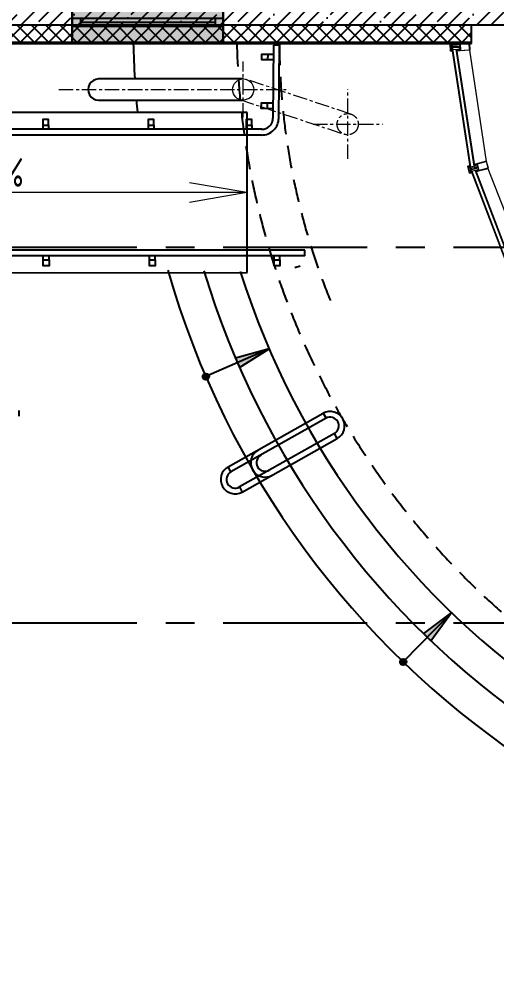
# Model space of a CAD drawing. Header units: millimetres. Extents: x -9318 to 9016603, y 0 to 838141.
# Drawn here: x 89495 to 93645, y 154788 to 163103 of the extents above; entities that cross this region are included whole.
import ezdxf
from ezdxf import colors
from ezdxf.entities.mleader import LeaderData, LeaderLine
from ezdxf.enums import TextEntityAlignment as Align
from ezdxf.math import Vec2, Vec3

# ---------------------------------------------------------------- set-up
doc = ezdxf.new("R2010")
doc.units = ezdxf.units.MM
doc.linetypes.add('ADSK_Штриховая_ш2 п1', pattern=[3, 2, -1])
doc.linetypes.add('CENTER', pattern=[2, 1.25, -0.25, 0.25, -0.25])
doc.layers.add('АР_Лестницы ограждение', color=92, linetype='Continuous', lineweight=25)
doc.layers.add('АР_Перегородки витражные', color=152, linetype='Continuous', lineweight=13)
doc.styles.add('ISOCPEUR', font='isocpeur.ttf', dxfattribs={"width": 0.7})
pattern_1 = [(335.76716334, (-69115.3163, 318510.941), (0.651582564, 1.447617495), []), (65.76716334, (-69115.3163, 318510.941), (-1.447617495, 0.651582564), [])]

# ---------------------------------------------------------------- blocks, each defined once
blk = doc.blocks.new('*U739')
h = blk.add_hatch(color=8)
h.dxf.hatch_style = 1
h.paths.add_polyline_path([(-1380, -210), (70, -210), (70, -140), (0, -140), (0, 220), (-1310, 220), (-1310, -140), (-1380, -140)])
at = {"color": 8, "lineweight": 30}
for p, q in [((-1310, -140), (-1310, 220)), ((0, -140), (0, 220))]:
    blk.add_line(p, q, dxfattribs=at)
at = {"color": 8}
for p, q in [((0, 220), (-1310, 220)), ((-1310, 70), (0, 70)), ((-1310, 0), (0, 0)), ((-1240, 0), (-1240, 70)), ((-1240, 35), (-70, 35)), ((-70, 0), (-70, 70)), ((-1380, -210), (-1380, -140)), ((-1380, -140), (-1310, -140)), ((0, -140), (70, -140)), ((70, -210), (70, -140)), ((-1380, -210), (70, -210))]:
    blk.add_line(p, q, dxfattribs=at)
blk = doc.blocks.new('_DotSmall')
at = {"color": 8, "linetype": 'ByBlock', "const_width": 0.5}
blk.add_lwpolyline([(-0.0625, 0, 1), (0.0625, 0, 1)], format="xyb", close=True, dxfattribs=at)
blk = doc.blocks.new('*U1001')
h = blk.add_hatch(color=8)
h.dxf.hatch_style = 1
edge = h.paths.add_edge_path()
edge.add_arc((0, 0), 27.6, 359.64, 719.64)
h = blk.add_hatch(color=8)
h.dxf.hatch_style = 1
h.paths.add_polyline_path([(300.1, -44.3), (300.1, 44.3), (600.1, 0)])
at = {"color": 8}
blk.add_line((600.1, 0), (0, 0), dxfattribs=at)
blk.add_lwpolyline([(300.1, 44.3), (300.1, -44.3), (600.1, 0), (300.1, 44.3)], dxfattribs=at)
blk.add_circle((0, 0), 27.6, dxfattribs=at)
blk = doc.blocks.new('АР_Кружок_1.1')
at = {"color": 8, "linetype": 'ByBlock', "lineweight": -2}
blk.add_circle((0, 0), 75, dxfattribs=at)
blk = doc.blocks.new('*U30')
at = {"color": 8, "linetype": 'ByBlock', "lineweight": -2}
for q in [(-500, 85), (-500, -85)]:
    blk.add_line((0, 0), q, dxfattribs=at)
blk = doc.blocks.new('*U998')
at = {"color": 8, "linetype": 'ByBlock', "lineweight": -2}
blk.add_lwpolyline([(39.967, 0), (0, 0)], dxfattribs=at)
at = {"color": 8, "linetype": 'ByBlock', "lineweight": -2, "xscale": 0.01, "yscale": 0.01, "zscale": 0.01}
for name, p in [('*U30', (39.967, 0)), ('АР_Кружок_1.1', (0, 0))]:
    blk.add_blockref(name, p, dxfattribs=at)
at = {"color": 8, "ltscale": 20, "style": 'ISOCPEUR', "width": 0.65}
blk.add_attdef('Уклон', text='', height=2.5, dxfattribs=at).set_placement((18.233, 0.5), align=Align.CENTER)
blk = doc.blocks.new('*U996')
h = blk.add_hatch(color=8)
h.dxf.hatch_style = 1
edge = h.paths.add_edge_path()
edge.add_arc((0, 0), 27.6, 359.64, 719.64)
h = blk.add_hatch(color=8)
h.dxf.hatch_style = 1
h.paths.add_polyline_path([(300.1, -44.3), (300.1, 44.3), (600.1, 0)])
at = {"color": 8}
blk.add_line((600.1, 0), (0, 0), dxfattribs=at)
blk.add_lwpolyline([(300.1, 44.3), (300.1, -44.3), (600.1, 0), (300.1, 44.3)], dxfattribs=at)
blk.add_circle((0, 0), 27.6, dxfattribs=at)
blk = doc.blocks.new('A$C4053ad79')
at = {"layer": 'АР_Лестницы ограждение', "color": 8, "linetype": 'Continuous', "lineweight": -3, "ltscale": 50}
for points in [[(0, -35), (0, 0)], [(50, -35), (50, 0)]]:
    blk.add_lwpolyline(points, dxfattribs=at)
blk.add_lwpolyline([(0, -35), (50, -35), (50, -85), (0, -85)], close=True, dxfattribs=at)
blk = doc.blocks.new('стойка витр.')
h = blk.add_hatch()
h.set_pattern_fill('ANSI37', color=8, scale=0.5, angle=-69.23284)
h.set_pattern_definition(pattern_1)
edge = h.paths.add_edge_path()
edge.add_line((-22.7, 14.1), (-23, 15))
edge.add_arc((-23.4, 14.9), 0.427, 20.76054, 72.29996)
edge.add_arc((-23.2, 15.7), 0.427, 110.76398, 252.28796, ccw=False)
edge.add_line((-23.3, 16.1), (-22.3, 16.5))
edge.add_arc((-22.2, 16.3), 0.183, 20.74896, 110.78537, ccw=False)
edge.add_line((-22.1, 16.4), (-22, 16.3))
edge.add_arc((-21.9, 16.3), 0.183, 200.76661, 335.77797)
edge.add_line((-21.7, 16.3), (-21.1, 17.8))
edge.add_arc((-21.7, 18), 0.637, 344.39284, 381.72488)
edge.add_line((-21.1, 18.2), (-22.6, 22.1))
edge.add_arc((-23.2, 21.9), 0.637, 19.80945, 57.14149)
edge.add_line((-22.8, 22.4), (-24.3, 23.1))
edge.add_arc((-24.4, 23), 0.183, 65.75635, 200.76772)
edge.add_line((-24.5, 22.9), (-24.5, 22.8))
edge.add_arc((-24.7, 22.7), 0.183, -69.25104, 20.78537, ccw=False)
edge.add_line((-24.6, 22.6), (-25.6, 22.2))
edge.add_arc((-25.8, 22.6), 0.427, 149.24636, 290.77035, ccw=False)
edge.add_arc((-26.5, 23), 0.427, 329.23437, 380.77379)
edge.add_line((-26.1, 23.2), (-26.5, 24.2))
edge.add_arc((-26.7, 24.1), 0.183, 20.74896, 110.78537)
edge.add_line((-26.7, 24.3), (-33.5, 21.7))
edge.add_arc((-33.4, 21.4), 0.306, 107.61202, 200.68829)
edge.add_line((-33.7, 21.3), (-33.4, 20.7))
edge.add_arc((-33.1, 20.8), 0.304, 200.74529, 225.81236)
edge.add_line((-33.3, 20.5), (-31.8, 18.9))
edge.add_arc((-32, 18.7), 0.305, -108.86284, 45.7814, ccw=False)
edge.add_arc((-28.7, 27.8), 9.95, 231.95433, 250.04117, ccw=False)
edge.add_arc((-35.1, 19.6), 0.4, 42.30929, 119.22504)
edge.add_arc((-34.9, 19.6), 0.602, 134.39501, 228.6478)
edge.add_arc((-28.5, 27.8), 11, 232.08735, 240.88894)
edge.add_arc((-36.9, 12.9), 6.09, 40.7589, 60.61437, ccw=False)
edge.add_arc((-32.5, 16.6), 0.305, -34.89588, 41.60272, ccw=False)
edge.add_line((-32.3, 16.5), (-32.8, 15.8))
edge.add_arc((-32.5, 15.6), 0.305, 145.11007, 256.42425)
edge.add_line((-32.6, 15.3), (-31.7, 15.1))
edge.add_arc((-31.8, 14.8), 0.305, -34.88993, 76.42425, ccw=False)
edge.add_line((-31.5, 14.6), (-32.1, 13.9))
edge.add_arc((-31.8, 13.7), 0.305, 145.11007, 256.42425)
edge.add_line((-31.9, 13.4), (-31, 13.2))
edge.add_arc((-31.1, 12.9), 0.305, -24.22466, 76.42043, ccw=False)
edge.add_line((-30.8, 12.8), (-31.6, 11.1))
edge.add_arc((-31.3, 11), 0.305, 155.77106, 290.74029)
edge.add_line((-31.2, 10.7), (-22.8, 13.9))
edge.add_arc((-22.9, 14.1), 0.183, 290.74896, 380.74896)
edge = h.paths.add_edge_path(flags=16)
edge.add_line((-23.1, 21), (-22.2, 18.6))
edge.add_arc((-22.7, 18.4), 0.541, -69.23284, 20.76716, ccw=False)
edge.add_line((-22.5, 17.9), (-23.4, 17.6))
edge.add_arc((-23.6, 18.1), 0.541, 200.76716, 290.76716, ccw=False)
edge.add_line((-24.1, 17.9), (-25, 20.3))
edge.add_arc((-24.5, 20.5), 0.541, 110.76716, 200.76716, ccw=False)
edge.add_line((-24.7, 21), (-23.8, 21.4))
edge.add_arc((-23.6, 20.8), 0.541, 20.76716, 110.76716, ccw=False)
edge = h.paths.add_edge_path(flags=16)
edge.add_line((-26.9, 20.3), (-25.5, 16.7))
edge.add_arc((-26, 16.5), 0.541, -69.23284, 20.76716, ccw=False)
edge.add_line((-25.8, 16), (-28.2, 15.1))
edge.add_arc((-28.4, 15.6), 0.541, 200.76716, 290.76716, ccw=False)
edge.add_line((-28.9, 15.4), (-30.3, 19))
edge.add_arc((-29.8, 19.2), 0.541, 110.76716, 200.76716, ccw=False)
edge.add_line((-30, 19.7), (-27.5, 20.6))
edge.add_arc((-27.4, 20.1), 0.541, 20.76716, 110.76716, ccw=False)
h = blk.add_hatch()
h.set_pattern_fill('ANSI37', color=8, scale=0.5, angle=-69.23284)
h.set_pattern_definition([(335.76716334, (-69115.9168, 318510.7132), (0.651582564, 1.447617495), []), (65.76716334, (-69115.9168, 318510.7132), (-1.447617495, 0.651582564), [])])
edge = h.paths.add_edge_path()
edge.add_arc((-61.4, -46.2), 0.549, 155.76571, 200.76716)
edge.add_line((-61.9, -46), (-61.2, -44.4))
edge.add_arc((-61, -44.5), 0.183, 20.76716, 155.76571)
edge.add_line((-60.9, -44.4), (-60.8, -44.6))
edge.add_arc((-60.6, -44.6), 0.183, 200.76716, 290.76716)
edge.add_line((-60.6, -44.7), (-59.4, -44.3))
edge.add_arc((-59.6, -43.9), 0.427, -69.23284, 72.29364)
edge.add_arc((-59.3, -43.1), 0.427, 200.76716, 252.29364)
edge.add_line((-59.7, -43.2), (-63, -34.5))
edge.add_arc((-62.7, -34.4), 0.305, 110.76716, 200.76716)
edge.add_line((-62.8, -34.1), (-60.6, -33.3))
edge.add_arc((-60.4, -33.6), 0.304, 76.40287, 110.76716)
edge.add_line((-60.4, -33.3), (-60.1, -33.6))
edge.add_arc((-108.2, -55.9), 53, 16.7114, 24.82293)
edge.add_line((-57.4, -40.6), (-57.9, -41.3))
edge.add_arc((-57.7, -41.5), 0.305, 145.11089, 256.42344)
edge.add_line((-57.7, -41.8), (-56.9, -42))
edge.add_arc((-57, -42.3), 0.305, -34.88911, 76.42344)
edge.add_line((-56.7, -42.5), (-57.2, -43.3))
edge.add_arc((-56.9, -43.5), 0.305, 145.11089, 256.42344)
edge.add_line((-57, -43.8), (-56.1, -44))
edge.add_arc((-56.2, -44.3), 0.305, -34.88911, 76.42344)
edge.add_line((-56, -44.4), (-56.5, -45.1))
edge.add_arc((-56.2, -45.3), 0.305, 145.11089, 256.42344)
edge.add_line((-56.3, -45.6), (-55.4, -45.8))
edge.add_arc((-55.5, -46.1), 0.305, -34.88911, 76.42344)
edge.add_line((-55.3, -46.3), (-55.8, -47))
edge.add_arc((-55.5, -47.2), 0.305, 145.11089, 256.42344)
edge.add_line((-55.6, -47.5), (-54.7, -47.8))
edge.add_arc((-54.8, -48.1), 0.305, -34.88911, 76.42344)
edge.add_line((-54.5, -48.3), (-55, -49))
edge.add_arc((-54.8, -49.1), 0.305, 145.11089, 256.42344)
edge.add_line((-54.8, -49.4), (-54, -49.6))
edge.add_arc((-54.1, -49.9), 0.305, -34.88911, 76.42344)
edge.add_line((-53.8, -50.1), (-54.3, -50.8))
edge.add_arc((-54.1, -51), 0.305, 145.11089, 256.42344)
edge.add_line((-54.1, -51.3), (-53.3, -51.5))
edge.add_arc((-53.4, -51.8), 0.305, -43.67509, 76.4279)
edge.add_line((-53.1, -52), (-53.8, -52.6))
edge.add_arc((-53.6, -52.8), 0.305, 136.32859, 262.74713)
edge.add_arc((-54.6, -61.1), 7.99, 59.58604, 82.74713)
edge.add_arc((-50.7, -54.4), 0.305, 253.29101, 419.58604)
edge.add_arc((-52.6, -60.5), 6.03, 73.29101, 110.76716)
edge.add_line((-54.7, -54.9), (-54.8, -54.9))
edge.add_arc((-55, -54.5), 0.427, 200.76716, 290.76716)
edge.add_line((-55.4, -54.7), (-56.7, -51.1))
edge.add_arc((-56.3, -51), 0.427, 149.23664, 200.76716)
edge.add_arc((-57, -50.5), 0.427, -30.76336, 40.0143)
edge.add_arc((-57, -50.5), 0.427, 40.00046, 110.76716)
edge.add_line((-57.2, -50.1), (-58.3, -50.6))
edge.add_arc((-58.3, -50.7), 0.183, 110.76716, 200.76716)
edge.add_line((-58.4, -50.8), (-58.4, -51))
edge.add_arc((-58.5, -51.1), 0.183, 245.76862, 380.76716)
edge.add_line((-58.6, -51.3), (-60.2, -50.6))
edge.add_arc((-60, -50.1), 0.549, 200.76716, 245.76862)
edge.add_line((-60.5, -50.3), (-61.9, -46.4))
edge = h.paths.add_edge_path(flags=16)
edge.add_arc((-59.4, -49), 0.541, 200.76716, 290.76716)
edge.add_line((-60.8, -46.8), (-59.9, -49.2))
edge.add_arc((-60.3, -46.6), 0.541, 110.76716, 200.76716)
edge.add_line((-59.3, -45.7), (-60.5, -46.1))
edge.add_arc((-59.1, -46.2), 0.541, 20.76716, 110.76716)
edge.add_line((-57.7, -48.4), (-58.6, -46))
edge.add_arc((-58.2, -48.6), 0.541, -69.23284, 20.76716)
edge.add_line((-59.2, -49.5), (-58, -49.1))
h = blk.add_hatch()
h.set_pattern_fill('ANSI37', color=8, scale=0.5, angle=-69.23284)
h.set_pattern_definition(pattern_1)
edge = h.paths.add_edge_path()
edge.add_line((-7.6, -25.6), (-7.3, -26.5))
edge.add_arc((-7.7, -26.7), 0.427, -30.76563, 20.77379, ccw=False)
edge.add_arc((-6.9, -27.1), 0.427, 149.24636, 290.77035)
edge.add_line((-6.8, -27.5), (-5.8, -27.1))
edge.add_arc((-5.8, -27), 0.183, 290.74896, 380.78537)
edge.add_line((-5.7, -26.9), (-5.7, -26.8))
edge.add_arc((-5.5, -26.7), 0.183, 65.75635, 200.76772, ccw=False)
edge.add_line((-5.5, -26.5), (-4, -27.3))
edge.add_arc((-4.3, -27.8), 0.637, 19.80945, 57.14149, ccw=False)
edge.add_line((-3.7, -27.6), (-2.3, -31.5))
edge.add_arc((-2.9, -31.7), 0.637, -15.60716, 21.72488, ccw=False)
edge.add_line((-2.2, -31.9), (-2.8, -33.4))
edge.add_arc((-3, -33.4), 0.183, 200.76661, 335.77797, ccw=False)
edge.add_line((-3.2, -33.4), (-3.2, -33.3))
edge.add_arc((-3.4, -33.4), 0.183, 20.74896, 110.78537)
edge.add_line((-3.5, -33.2), (-4.5, -33.6))
edge.add_arc((-4.3, -34), 0.427, 110.76398, 252.28796)
edge.add_arc((-4.6, -34.8), 0.427, 20.76054, 72.29996, ccw=False)
edge.add_line((-4.2, -34.6), (-3.8, -35.7))
edge.add_arc((-4, -35.7), 0.183, -69.25104, 20.78537, ccw=False)
edge.add_line((-3.9, -35.9), (-10.6, -38.5))
edge.add_arc((-10.8, -38.2), 0.306, 200.84604, 293.92231, ccw=False)
edge.add_line((-11, -38.3), (-11.3, -37.6))
edge.add_arc((-11, -37.5), 0.304, 175.72197, 200.78904, ccw=False)
edge.add_line((-11.3, -37.5), (-11.3, -35.2))
edge.add_arc((-11.6, -35.2), 0.305, 355.75293, 510.39717)
edge.add_arc((-3.1, -39.8), 9.95, 151.49316, 169.57999)
edge.add_arc((-13.3, -38), 0.4, 282.30929, 359.22504, ccw=False)
edge.add_arc((-13.2, -37.8), 0.602, 172.88652, 267.13932, ccw=False)
edge.add_arc((-2.9, -39.7), 11, 160.64539, 169.44698, ccw=False)
edge.add_arc((-19.1, -34.1), 6.09, 340.91996, 360.77542)
edge.add_arc((-13.3, -34), 0.305, 359.93161, 436.4302)
edge.add_line((-13.2, -33.7), (-14.1, -33.5))
edge.add_arc((-14, -33.2), 0.305, 145.11007, 256.42425, ccw=False)
edge.add_line((-14.3, -33), (-13.7, -32.3))
edge.add_arc((-14, -32.2), 0.305, 325.11007, 436.42425)
edge.add_line((-13.9, -31.9), (-14.8, -31.7))
edge.add_arc((-14.7, -31.4), 0.305, 145.11007, 256.42425, ccw=False)
edge.add_line((-15, -31.2), (-14.4, -30.5))
edge.add_arc((-14.7, -30.3), 0.305, 325.11389, 425.75899)
edge.add_line((-14.6, -30), (-16.3, -29.3))
edge.add_arc((-16.2, -29), 0.305, 110.79404, 245.76326, ccw=False)
edge.add_line((-16.3, -28.7), (-7.9, -25.5))
edge.add_arc((-7.8, -25.7), 0.183, 20.78537, 110.78537, ccw=False)
edge = h.paths.add_edge_path(flags=16)
edge.add_line((-3.3, -31.1), (-4.3, -28.7))
edge.add_arc((-4.8, -28.9), 0.541, 20.76716, 110.76716)
edge.add_line((-5, -28.3), (-5.9, -28.7))
edge.add_arc((-5.7, -29.2), 0.541, 110.76716, 200.76716)
edge.add_line((-6.2, -29.4), (-5.3, -31.8))
edge.add_arc((-4.8, -31.6), 0.541, 200.76716, 290.76716)
edge.add_line((-4.6, -32.1), (-3.7, -31.8))
edge.add_arc((-3.9, -31.3), 0.541, 290.76716, 380.76716)
edge = h.paths.add_edge_path(flags=16)
edge.add_line((-6.7, -33), (-8, -29.4))
edge.add_arc((-8.5, -29.6), 0.541, 20.76716, 110.76716)
edge.add_line((-8.7, -29.1), (-11.1, -30))
edge.add_arc((-10.9, -30.5), 0.541, 110.76716, 200.76716)
edge.add_line((-11.4, -30.7), (-10.1, -34.3))
edge.add_arc((-9.6, -34.1), 0.541, 200.76716, 290.76716)
edge.add_line((-9.4, -34.6), (-7, -33.7))
edge.add_arc((-7.2, -33.2), 0.541, 290.76716, 380.76716)
at = {"color": 8, "lineweight": 0, "ltscale": 100, "transparency": 33554687}
for points in [[(-68.6, -58.5), (-90.2, -1.6), (-90, -1.3), (-89, -0.9), (-88.6, -1), (-87.7, -3.3), (-87.4, -3.4), (-86.7, -3.2), (-86.4, -2.8), (-87.3, -0.5), (-87.2, -0.2), (-82, 1.7), (-80.5, 1.3), (-79.7, 1.5), (-77.3, 4.2), (-77.8, 4.8), (-90.5, 0), (-91.4, -2), (-69.8, -59.1), (-67.8, -59.9), (-55.1, -55.1), (-55.2, -54.3), (-58.7, -53.8), (-59.5, -54.2), (-60.2, -55.7), (-65.4, -57.6), (-65.7, -57.4), (-66.6, -55.1), (-67, -55), (-67.7, -55.3), (-67.9, -55.6), (-67, -57.9), (-67.2, -58.3), (-68.2, -58.7)], [(65.9, 59.3), (-26.6, 24.2), (-25.9, 22.2), (-25.3, 22), (-24.8, 22.1), (-25.2, 23.2), (-20.5, 24.9), (-19.2, 21.4), (-18.8, 21.3), (-19, 20.8), (-17.7, 17.4), (-22.4, 15.6), (-22.7, 16.5), (-23.2, 16.4), (-23.4, 15.7), (-22.8, 13.9), (-17.2, 16), (-16.2, 17), (-15.5, 19.8), (-15.4, 20.1), (-17, 24.3), (-17.4, 24.6), (-17.5, 25.4), (-13.7, 26.9), (-12.5, 26.3), (-4.3, 4.8), (-4.9, 3.6), (-32.7, -7), (-32.8, -7.4), (-32.4, -8.4), (-31.1, -9.1), (-30.3, -8.8), (-29.8, -9.1), (-28.6, -8.7), (-28.6, -8.2), (-28.2, -8.5), (-27, -8.1), (-26.9, -7.5), (-26.5, -7.9), (-25.3, -7.5), (-25.3, -6.9), (-24.8, -7.2), (-23.6, -6.8), (-23.6, -6.3), (-23.1, -6.6), (-21.9, -6.2), (-21.9, -5.6), (-21.5, -6), (-20.3, -5.6), (-20.2, -5), (-19.8, -5.3), (-18.6, -4.9), (-18.4, -4.3), (-18, -4.7), (-17.4, -4.4), (-15.1, -4.8), (-14.5, -6.4), (-15.8, -7.9), (-15.9, -8.7), (-16.3, -8.3), (-17.4, -8.8), (-17.6, -9.3), (-18, -9), (-19.1, -9.4), (-19.3, -10), (-19.7, -9.6), (-20.8, -10.1), (-20.9, -10.6), (-21.4, -10.3), (-22.5, -10.7), (-22.6, -11.2), (-23, -10.9), (-24.3, -11.3), (-24.3, -11.9), (-24.7, -11.5), (-25.8, -12), (-26, -12.5), (-26.4, -12.2), (-27.6, -12.6), (-27.6, -13.1), (-28.1, -12.8), (-29.3, -13.3), (-29.3, -13.8), (-29.9, -15.1), (-29.5, -16.2), (-29.1, -16.3), (-1.3, -5.8), (-0.1, -6.4), (8.1, -27.9), (7.6, -29.2), (3.8, -30.6), (3.2, -29.8), (3.4, -29.5), (1.7, -25.2), (1.6, -25.1), (-0.9, -23.4), (-2.3, -23.3), (-7.8, -25.4), (-7.2, -27.2), (-6.5, -27.6), (-6, -27.4), (-6.4, -26.4), (-1.7, -24.6), (-0.4, -28.2), (0, -28.3), (-0.2, -28.7), (1.1, -32.2), (-3.6, -33.9), (-3.9, -33), (-4.4, -33.2), (-4.6, -33.8), (-4, -35.7), (88.6, -0.5), (89.2, 0.7), (67.2, 58.7)], [(63.8, 56.3), (85.1, 0.2), (10.6, -28), (-10.6, 28)]]:
    blk.add_lwpolyline(points, close=True, dxfattribs=at)
for points in [[(-73.6, -6.3), (-74.2, -6), (-74.8, -6.2), (-74.4, -7.2), (-76.6, -8, -0.414362), (-77, -7.8), (-79.3, -1.5, -0.414326), (-78.7, -0.2), (-77.3, 0.4), (-76.9, -0.7), (-76.3, -0.4), (-76.1, 0.3), (-77.3, 3.5, 0.551224), (-77.8, 3.6), (-79.9, 1.3, -0.267349), (-80.9, 1.1), (-82.1, 1.4, 0.249629), (-82.6, 1.3), (-86.2, -1.9, 0.827043), (-85.6, -2.8), (-82.1, -1.5, -0.414326), (-80.8, -2.1), (-78.1, -9.1, 0.414326), (-76.8, -9.7), (-75.7, -9.2, -0.082799), (-71.8, -16.3), (-68.3, -25.6), (-67.9, -25.7), (-68.1, -26.1), (-64.6, -35.3, -0.082799), (-62.8, -43.1), (-63.9, -43.6, 0.414326), (-64.5, -44.9), (-61.9, -51.9, -0.414326), (-62.5, -53.2), (-66, -54.5, 0.827043), (-65.8, -55.6), (-61, -55.6, 0.249629), (-60.6, -55.4), (-59.9, -54.3, -0.267349), (-59, -53.9), (-55.9, -54.2, 0.551224), (-55.6, -53.7), (-56.8, -50.5), (-57.5, -50.1), (-58, -50.4), (-57.6, -51.4), (-59.1, -52, -0.414326), (-60.5, -51.4), (-62.8, -45.1, -0.414362), (-62.7, -44.7), (-60.5, -43.9), (-60.1, -44.8), (-59.6, -44.6), (-59.3, -43.9)], [(-74.1, 3.3, 0.57795), (-74.3, 3.8), (-75.2, 3.8, -0.615334), (-75.4, 4.3, 0.101403), (-73.8, 7.1, 0.887085), (-74.4, 7.4, -0.164997), (-77.4, 4.9), (-77.5, 4.9, 0.414304), (-77.7, 4.3), (-76.4, 0.8, 0.228696), (-76.1, 0.5, -0.319049), (-75.8, 0.1, -0.319002), (-76.1, -0.3), (-77.2, -0.7, -0.4144), (-77.5, -0.6), (-77.6, -0.4, 0.668339), (-77.9, -0.4), (-78.6, -1.9, 0.198883), (-78.6, -2.4), (-77.2, -6.2, 0.198883), (-76.9, -6.5), (-75.3, -7.3, 0.668339), (-75.1, -7), (-75.1, -6.8, -0.4144), (-75, -6.6), (-73.9, -6.1, -0.710202), (-73.4, -6.7, 0.228696), (-73.4, -7.1), (-70.1, -15.8, 0.414362), (-69.7, -16), (-67.4, -15.1, 0.151171), (-67.3, -15), (-67.3, -14.6, 0.035408), (-69.9, -7.6), (-70.8, -7.4, -0.527868), (-71, -6.9), (-70.5, -6.2, 0.527868), (-70.6, -5.7), (-71.5, -5.4, -0.527868), (-71.7, -4.9), (-71.2, -4.2, 0.527868), (-71.4, -3.7), (-72.3, -3.5, -0.527868), (-72.4, -3.1), (-71.9, -2.4, 0.527868), (-72.1, -1.9), (-73, -1.7, -0.527868), (-73.1, -1.2), (-72.7, -0.4, 0.527868), (-72.8, 0.1), (-73.7, 0.3, -0.527868), (-73.9, 0.8), (-73.4, 1.5, 0.527868), (-73.5, 1.9), (-74.4, 2.1, -0.527868), (-74.6, 2.6)], [(-22.7, 14.1), (-23, 15, 0.228752), (-23.3, 15.3, -0.710164), (-23.3, 16.1), (-22.3, 16.5, -0.4144), (-22.1, 16.4), (-22, 16.3, 0.66825), (-21.7, 16.3), (-21.1, 17.8, 0.164348), (-21.1, 18.2), (-22.6, 22.1, 0.164348), (-22.8, 22.4), (-24.3, 23.1, 0.66825), (-24.5, 22.9), (-24.5, 22.8, -0.4144), (-24.6, 22.6), (-25.6, 22.2, -0.710164), (-26.1, 22.8, 0.228752), (-26.1, 23.2), (-26.5, 24.2, 0.4144), (-26.7, 24.3), (-33.5, 21.7, 0.430028), (-33.7, 21.3), (-33.4, 20.7, 0.109814), (-33.3, 20.5), (-31.8, 18.9, -0.800036), (-32.1, 18.4, -0.079083), (-34.8, 19.9, 0.348803), (-35.3, 20, 0.436125), (-35.3, 19.1, 0.038423), (-33.9, 18.2, -0.086853), (-32.3, 16.9, -0.346763), (-32.3, 16.5), (-32.8, 15.8, 0.527877), (-32.6, 15.3), (-31.7, 15.1, -0.527877), (-31.5, 14.6), (-32.1, 13.9, 0.527877), (-31.9, 13.4), (-31, 13.2, -0.469739), (-30.8, 12.8), (-31.6, 11.1, 0.667984), (-31.2, 10.7), (-22.8, 13.9, 0.414214)], [(-32.4, -8.4), (-32.8, -7.4, 0.523933), (-33.2, -7.2), (-64.2, -18.9, 0.414326), (-64.5, -19.6), (-64.1, -20.9, 0.410627), (-63.4, -21.2), (-62.7, -21, 0.492552), (-62.6, -20.7), (-62.8, -20.2, -0.441111), (-62.6, -19.9), (-60.8, -19.3, -0.208057), (-59.9, -19.4, -0.000016), (-56.9, -20.8, -0.439819), (-56.4, -22.2, -0.000016), (-57.7, -25.2, -0.208057), (-58.3, -25.9), (-60.1, -26.6, -0.441111), (-60.4, -26.5), (-60.6, -26, 0.492552), (-60.9, -25.9), (-61.5, -26.1, 0.410627), (-61.8, -26.8), (-61.3, -28.1, 0.414326), (-60.6, -28.4), (-29.6, -16.6, 0.523933), (-29.5, -16.2), (-29.8, -15.2)], [(-53.3, -51.5, -0.57795), (-53.1, -52), (-53.8, -52.6, 0.615334), (-53.6, -53.1, -0.101403), (-50.6, -54.2, -0.887085), (-50.8, -54.7, 0.164997), (-54.7, -54.9), (-54.8, -54.9, -0.414304), (-55.4, -54.7), (-56.7, -51.1, -0.228696), (-56.7, -50.8, 0.319049), (-56.7, -50.3, 0.319002), (-57.2, -50.1), (-58.3, -50.6, 0.4144), (-58.4, -50.8), (-58.4, -51, -0.668339), (-58.6, -51.3), (-60.2, -50.6, -0.198883), (-60.5, -50.3), (-61.9, -46.4, -0.198883), (-61.9, -46), (-61.2, -44.4, -0.668339), (-60.9, -44.4), (-60.8, -44.6, 0.4144), (-60.6, -44.7), (-59.4, -44.3, 0.710202), (-59.4, -43.5, -0.228696), (-59.7, -43.2), (-63, -34.5, -0.414362), (-62.8, -34.1), (-60.6, -33.3, -0.151171), (-60.4, -33.3), (-60.1, -33.6, -0.035408), (-57.4, -40.6), (-57.9, -41.3, 0.527868), (-57.7, -41.8), (-56.9, -42, -0.527868), (-56.7, -42.5), (-57.2, -43.3, 0.527868), (-57, -43.8), (-56.1, -44, -0.527868), (-56, -44.4), (-56.5, -45.1, 0.527868), (-56.3, -45.6), (-55.4, -45.8, -0.527868), (-55.3, -46.3), (-55.8, -47, 0.527868), (-55.6, -47.5), (-54.7, -47.8, -0.527868), (-54.5, -48.3), (-55, -49, 0.527868), (-54.8, -49.4), (-54, -49.6, -0.527868), (-53.8, -50.1), (-54.3, -50.8, 0.527868), (-54.1, -51.3)], [(-7.6, -25.6), (-7.3, -26.5, -0.228752), (-7.3, -26.9, 0.710164), (-6.8, -27.5), (-5.8, -27.1, 0.4144), (-5.7, -26.9), (-5.7, -26.8, -0.66825), (-5.5, -26.5), (-4, -27.3, -0.164348), (-3.7, -27.6), (-2.3, -31.5, -0.164348), (-2.2, -31.9), (-2.8, -33.4, -0.66825), (-3.2, -33.4), (-3.2, -33.3, 0.4144), (-3.5, -33.2), (-4.5, -33.6, 0.710164), (-4.5, -34.4, -0.228752), (-4.2, -34.6), (-3.8, -35.7, -0.4144), (-3.9, -35.9), (-10.6, -38.5, -0.430028), (-11, -38.3), (-11.3, -37.6, -0.109814), (-11.3, -37.5), (-11.3, -35.2, 0.800036), (-11.8, -35.1, 0.079083), (-12.9, -38, -0.348803), (-13.2, -38.4, -0.436125), (-13.8, -37.7, -0.038423), (-13.3, -36.1, 0.086853), (-13, -34, 0.346763), (-13.2, -33.7), (-14.1, -33.5, -0.527877), (-14.3, -33), (-13.7, -32.3, 0.527877), (-13.9, -31.9), (-14.8, -31.7, -0.527877), (-15, -31.2), (-14.4, -30.5, 0.469739), (-14.6, -30), (-16.3, -29.3, -0.667984), (-16.3, -28.7), (-7.9, -25.5, -0.414214)]]:
    blk.add_lwpolyline(points, format="xyb", close=True, dxfattribs=at)
for points in [[(-72, 0.1), (-72.9, -0.3)], [(-69.8, -5.6), (-69.2, -5.9), (-30.9, 8.6), (-30.6, 9.2), (-31.2, 10.7)], [(-26.7, 24.3), (-26.7, 24.3)], [(-22.8, 13.9), (-22.8, 13.9)], [(-56.1, -42), (-55.8, -41.4), (-17.5, -26.8), (-16.8, -27.1), (-16.3, -28.6)]]:
    blk.add_lwpolyline(points, dxfattribs=at)
at = {"color": 8}
blk.add_lwpolyline([(-72.9, -0.3), (-54.8, -48), (-53.9, -47.7), (-72, 0.1)], close=True, dxfattribs=at)
for points in [[(-26.9, 20.3), (-25.5, 16.7, -0.414214), (-25.8, 16), (-28.2, 15.1, -0.414214), (-28.9, 15.4), (-30.3, 19, -0.414214), (-30, 19.7), (-27.5, 20.6, -0.414214)], [(-23.1, 21), (-22.2, 18.6, -0.414214), (-22.5, 17.9), (-23.4, 17.6, -0.414214), (-24.1, 17.9), (-25, 20.3, -0.414214), (-24.7, 21), (-23.8, 21.4, -0.414214)], [(-75.3, -1.9), (-74.4, -4.3, -0.414214), (-74.7, -5), (-75.9, -5.4, -0.414214), (-76.6, -5.1), (-77.5, -2.7, -0.414214), (-77.2, -2), (-76, -1.6, -0.414214)], [(-57.7, -48.4), (-58.6, -46, 0.414214), (-59.3, -45.7), (-60.5, -46.1, 0.414214), (-60.8, -46.8), (-59.9, -49.2, 0.414214), (-59.2, -49.5), (-58, -49.1, 0.414214)], [(-6.7, -33), (-8, -29.4, 0.414214), (-8.7, -29.1), (-11.1, -30, 0.414214), (-11.4, -30.7), (-10.1, -34.3, 0.414214), (-9.4, -34.6), (-7, -33.7, 0.414214)], [(-3.3, -31.1), (-4.3, -28.7, 0.414214), (-5, -28.3), (-5.9, -28.7, 0.414214), (-6.2, -29.4), (-5.3, -31.8, 0.414214), (-4.6, -32.1), (-3.7, -31.8, 0.414214)]]:
    blk.add_lwpolyline(points, format="xyb", close=True, dxfattribs=at)
at = {"color": 8, "lineweight": 0, "ltscale": 100, "transparency": 33554687}
blk.add_arc((-33.4, 21.4), 0.305, 110.75619, 200.77789, dxfattribs=at)
blk = doc.blocks.new('A$C65590e4a')
at = {"layer": 'АР_Перегородки витражные', "color": 8}
for p, q in [((-4922.6, -207.7), (-4765.8, -1230)), ((-4917.5, -208.1), (-4760.2, -1233.4)), ((-4729.2, -1225.4), (-4885.5, -211.6)), ((-4724.4, -1224.1), (-4880.4, -211.3)), ((-4770.4, -218.7), (-4624.4, -1185.6)), ((-4608.8, -1245.9), (-4254.6, -2157.3)), ((-4755.6, -1269.5), (-4382.4, -2246.3)), ((-4750.1, -1269.9), (-4381.2, -2235.3)), ((-4352.7, -2220.8), (-4719.7, -1262.1)), ((-4348.3, -2218.5), (-4714.8, -1260.8))]:
    blk.add_line(p, q, dxfattribs=at)
at = {"layer": 'АР_Перегородки витражные', "color": 8, "ltscale": 100}
blk.add_line((-4765.6, -1225.4), (-4785.7, -1229.8), dxfattribs=at)
at = {"layer": 'АР_Перегородки витражные', "color": 8, "xscale": -1, "rotation": 203.1951397378747}
blk.add_blockref('стойка витр.', (-4850.2, -191), dxfattribs=at)
at = {"layer": 'АР_Перегородки витражные', "color": 8, "rotation": 353.7205603567987}
blk.add_blockref('стойка витр.', (-4694, -1235.9), dxfattribs=at)

msp = doc.modelspace()

# ---------------------------------------------------------------- hatches: boundary and pattern name
at = {"ltscale": 100}
h = msp.add_hatch(dxfattribs=at)
h.set_pattern_fill('ANSI37', color=256, scale=700)
h.set_pattern_definition([(45, (-881264.54, 200766.49), (-61.871843, 61.871843), []), (135, (-881264.54, 200766.49), (-61.871843, -61.871843), [])])
h.paths.add_polyline_path([(93425.6, 163052.96), (93425.6, 162902.96), (85102.1, 162902.96), (85102.1, 157712.96), (76982.1, 157712.96), (76982.1, 151362.96), (63582.1, 151362.96), (63582.07, 161372.96), (69932.1, 161372.96), (69932.1, 178302.96), (62931.91, 178302.96), (62931.91, 180172.96), (63081.91, 180172.96), (63081.91, 178452.96), (70082.1, 178452.96), (70082.1, 161222.96), (63732.07, 161222.96), (63732.1, 151512.96), (76832.1, 151512.96), (76832.1, 157862.96), (84952.1, 157862.96), (84952.1, 163052.96)])
h = msp.add_hatch(dxfattribs=at)
h.set_pattern_fill('ANSI35', color=256, scale=700)
h.set_pattern_definition([(45, (-887755.71, 261612.85), (-123.743687, 123.743687), []), (45, (-887631.97, 261612.85), (-123.743687, 123.743687), [218.75, -43.75, 0, -43.75])])
h.paths.add_polyline_path([(84952.1, 163052.96), (95967.1, 163052.96), (95967.1, 163252.96), (84952.1, 163252.96), (84952.1, 167402.96), (85452.1, 167402.96), (85452.1, 167602.96), (84952.1, 167602.96), (84952.1, 168540.44), (84752.1, 168540.44), (84752.1, 158062.96), (84752.1, 157862.96), (84952.1, 157862.96)])

# ---------------------------------------------------------------- linework, layer by layer
for p, q in [((84952.1, 163052.96), (95969.45, 163052.96)), ((93425.6, 162892.96), (93425.6, 163052.96)), ((85102.1, 162902.96), (93425.6, 162902.96)), ((85112.1, 162892.96), (93425.6, 162892.96)), ((91476.67, 160902.48), (91476.67, 162292.29)), ((91476.67, 160897.29), (87504.81, 160902.29))]:
    msp.add_line(p, q, dxfattribs=at)
at = {"linetype": 'Continuous', "lineweight": -3, "ltscale": 50}
for p, q in [((91705.97, 162878.38), (91700.55, 162244.18)), ((91750.55, 162243.51), (91755.97, 162877.7)), ((91603.03, 162146.63), (87262.1, 162147.03)), ((91601.09, 162096.92), (87262.1, 162097.14)), ((91977.6, 161096.86), (87576.12, 161097.12)), ((91977.44, 161046.86), (91977.6, 161096.86)), ((91977.44, 161046.86), (87576.12, 161047.12)), ((91890.15, 160945.95), (91937.84, 160960.97)), ((89495.12, 159656.73), (89495.12, 159706.73))]:
    msp.add_line(p, q, dxfattribs=at)
at = {"linetype": 'CENTER', "lineweight": 0, "ltscale": 100}
msp.add_line((89840.45, 162491.77), (91837.45, 162491.77), dxfattribs=at)
at = {"linetype": 'ByBlock'}
msp.add_line((91476.67, 162292.29), (87277.1, 162292.29), dxfattribs=at)
at = {"linetype": 'CENTER', "ltscale": 1000}
for p, q in [((51268.34, 161122.96), (134865.51, 161122.96)), ((51268.34, 157862.96), (134865.51, 157862.96))]:
    msp.add_line(p, q, dxfattribs=at)
at = {"linetype": 'Continuous', "lineweight": -3, "ltscale": 50}
for points in [[(91704.21, 162748.59), (91604.21, 162749.95), (91604.89, 162799.95), (91704.89, 162798.59)], [(91654.89, 162799.27), (91654.21, 162749.27)], [(91705.98, 162879.99), (91755.98, 162879.31)], [(91699.03, 162325.38), (91599.04, 162326.74), (91599.72, 162376.74), (91699.71, 162375.38)], [(91649.72, 162376.06), (91649.04, 162326.06)]]:
    msp.add_lwpolyline(points, dxfattribs=at)
at = {"linetype": 'CENTER', "lineweight": 0, "ltscale": 100}
for points in [[(91441.61, 162248.9), (91441.61, 162734.95)], [(92378.03, 162278.55), (91469.78, 162579.07)], [(92349.67, 161889.74), (92349.67, 162492.24)], [(91413.33, 162404.48), (92321.31, 162103.43)], [(92048.41, 162190.99), (92650.92, 162190.99)]]:
    msp.add_lwpolyline(points, dxfattribs=at)
at = {"ltscale": 100}
for points in [[(91445.2, 162583.74), (90185.95, 162583.46)], [(90185.81, 162399.77), (91441.61, 162399.72)]]:
    msp.add_lwpolyline(points, dxfattribs=at)
at = {"linetype": 'Continuous', "lineweight": -3, "ltscale": 50}
for points in [[(90615.57, 162181.73), (90665.57, 162181.73), (90665.57, 162231.73), (90615.57, 162231.73)], [(92136.84, 159681), (92161.26, 159637.37), (91334.91, 159172.19), (91310.49, 159215.83)], [(92258.93, 159462.84), (92234.51, 159506.48), (91408.16, 159041.3), (91432.58, 158997.67)]]:
    msp.add_lwpolyline(points, close=True, dxfattribs=at)
at = {"lineweight": 0}
msp.add_circle((91441.61, 162491.77), 92.04, dxfattribs=at)
at = {"linetype": 'CENTER', "lineweight": 0, "ltscale": 100}
msp.add_circle((92349.67, 162190.99), 92.04, dxfattribs=at)
at = {"ltscale": 100}
for centre, radius, start, end in [((98104.79, 163056.72), 7619.62, 181.231485, 183.560415), ((90185.51, 162491.62), 91.84, 89.72493, 270.190124), ((98104.79, 163056.72), 7619.62, 184.946131, 185.730774), ((98173.75, 163051.2), 7688.12, 196.066985, 355.139336), ((98173.89, 163051.31), 7088.2, 197.57556, 351.221503), ((98173.88, 163051.4), 7388.26, 196.773696, 351.219867)]:
    msp.add_arc(centre, radius, start, end, dxfattribs=at)
at = {"linetype": 'ADSK_Штриховая_ш2 п1', "ltscale": 100}
for centre, radius, start, end in [((98173.37, 163049.18), 6788.61, 181.318634, 358.681366), ((97765.5, 162924.36), 6009.72, 180.204356, 202.964797)]:
    msp.add_arc(centre, radius, start, end, dxfattribs=at)
at = {"linetype": 'Continuous', "lineweight": -3, "ltscale": 50}
for centre, radius, start, end in [((91602.77, 162244.69), 147.78, 269.347803, 359.540646), ((91602.33, 162244.86), 98.23, 269.580212, 359.604635), ((92197.89, 159571.92), 125, 299.23355, 119.23355), ((92197.89, 159571.92), 75, 299.23355, 119.23355), ((91631.84, 159252.32), 125, 119.23355, 299.23355), ((91631.84, 159252.32), 75, 119.23355, 299.23355), ((91371.53, 159106.75), 125, 119.23355, 299.23355), ((91371.53, 159106.75), 75, 119.23355, 299.23355)]:
    msp.add_arc(centre, radius, start, end, dxfattribs=at)

# ---------------------------------------------------------------- block references
at = {"xscale": -1, "rotation": 180}
msp.add_blockref('*U739', (91267.1, 163112.96), dxfattribs=at)
at = {"ltscale": 100}
for name, p in [('A$C65590e4a', (98177.11, 163052.96)), ('A$C4053ad79', (89704.63, 161047.11)), ('A$C4053ad79', (90626.7, 161047.11)), ('A$C4053ad79', (91711.08, 161047.11))]:
    msp.add_blockref(name, p, dxfattribs=at)
at = {"ltscale": 100, "xscale": -1, "rotation": 180}
for p in [(89701.08, 162147.17), (90615.57, 162146.73), (91467.79, 162146.63)]:
    msp.add_blockref('A$C4053ad79', p, dxfattribs=at)
at = {"linetype": 'Continuous', "lineweight": 5, "xscale": 100, "yscale": 100, "zscale": 100}
msp.add_blockref('*U998', (87477.1, 161597.11), dxfattribs=at).add_auto_attribs({'Уклон': 'i=5%'})
at = {"ltscale": 100}
for name, p, rotation in [('*U996', (91117.27, 159999.44), 23.7710285258994), ('*U1001', (92831.85, 157522.07), 45.76695905682495)]:
    msp.add_blockref(name, p, dxfattribs=dict(at, rotation=rotation))

# ---------------------------------------------------------------- leaders
ml = msp.add_multileader_mtext('Standard')
ml.set_content('+13,200', color=8, style='ISOCPEUR')
ml.set_leader_properties(color=8, linetype='Continuous', lineweight=-1)
ml.set_arrow_properties(name='DOTSMALL')
ml.build(insert=Vec2(0, 0))
ml.multileader.update_dxf_attribs({"has_text_frame": 1, "text_left_attachment_type": 4, "text_right_attachment_type": 4, "dogleg_length": 100, "arrow_head_size": 180})
ctx = ml.context
ctx.base_point, ctx.char_height, ctx.arrow_head_size, ctx.landing_gap_size, ctx.plane_origin = Vec3(93068.63, 826103.47), 250, 180, 50, Vec3(90907.41, 825512.23)
ctx.left_attachment, ctx.right_attachment = 4, 4
notes = []
notes.append((ctx, [(0, (0, 0, 0), (0, 0), (1, 0), 1, [])]))
ctx.mtext.insert, ctx.mtext.width, ctx.mtext.line_spacing_style, ctx.mtext.flow_direction = Vec3(93118.63, 826436.81), 852.697, 2, 5
ml = msp.add_multileader_mtext('Standard')
ml.set_content('+13,700', color=8, style='ISOCPEUR')
ml.set_leader_properties(color=8, linetype='Continuous', lineweight=-1)
ml.set_arrow_properties(name='DOTSMALL')
ml.build(insert=Vec2(0, 0))
ml.multileader.update_dxf_attribs({"has_text_frame": 1, "text_left_attachment_type": 4, "text_right_attachment_type": 4, "dogleg_length": 100, "arrow_head_size": 180})
ctx = ml.context
ctx.base_point, ctx.char_height, ctx.arrow_head_size, ctx.landing_gap_size, ctx.plane_origin = Vec3(118053.07, 658154.33), 250, 180, 50, Vec3(117803.7, 657493.51)
ctx.left_attachment, ctx.right_attachment = 4, 4
notes.append((ctx, [(0, (0, 0, 0), (0, 0), (1, 0), 1, [])]))
ctx.mtext.insert, ctx.mtext.width, ctx.mtext.line_spacing_style, ctx.mtext.flow_direction = Vec3(118103.07, 658487.66), 852.697, 2, 5
ml = msp.add_multileader_mtext('Standard')
ml.set_content('+15,850', color=8, style='ISOCPEUR')
ml.set_leader_properties(color=8, linetype='Continuous', lineweight=-1)
ml.set_arrow_properties(name='DOTSMALL')
ml.build(insert=Vec2(0, 0))
ml.multileader.update_dxf_attribs({"has_text_frame": 1, "text_left_attachment_type": 4, "text_right_attachment_type": 4, "dogleg_length": 100, "arrow_head_size": 180})
ctx = ml.context
ctx.base_point, ctx.char_height, ctx.arrow_head_size, ctx.landing_gap_size, ctx.plane_origin = Vec3(116043.29, 652621.27), 250, 180, 50, Vec3(116522.41, 649668.82)
ctx.left_attachment, ctx.right_attachment = 4, 4
notes.append((ctx, [(0, (0, 0, 0), (0, 0), (1, 0), 1, [])]))
ctx.mtext.insert, ctx.mtext.width, ctx.mtext.line_spacing_style, ctx.mtext.flow_direction = Vec3(116093.29, 652954.61), 852.697, 2, 5
ml = msp.add_multileader_mtext('Standard')
ml.set_content('+9,800', color=8, style='ISOCPEUR')
ml.set_leader_properties(color=8, linetype='Continuous', lineweight=-1)
ml.set_arrow_properties(name='DOTSMALL')
ml.build(insert=Vec2(0, 0))
ml.multileader.update_dxf_attribs({"has_text_frame": 1, "text_left_attachment_type": 4, "text_right_attachment_type": 4, "dogleg_length": 100, "arrow_head_size": 180})
ctx = ml.context
ctx.base_point, ctx.char_height, ctx.arrow_head_size, ctx.landing_gap_size, ctx.plane_origin = Vec3(118053.07, 538154.33), 250, 180, 50, Vec3(117803.7, 537493.51)
ctx.left_attachment, ctx.right_attachment = 4, 4
notes.append((ctx, [(0, (0, 0, 0), (0, 0), (1, 0), 1, [])]))
ctx.mtext.insert, ctx.mtext.width, ctx.mtext.line_spacing_style, ctx.mtext.flow_direction = Vec3(118103.07, 538487.66), 852.697, 2, 5
ml = msp.add_multileader_mtext('Standard')
ml.set_content('+11,750', color=8, style='ISOCPEUR')
ml.set_leader_properties(color=8, linetype='Continuous', lineweight=-1)
ml.set_arrow_properties(name='DOTSMALL')
ml.build(insert=Vec2(0, 0))
ml.multileader.update_dxf_attribs({"has_text_frame": 1, "text_left_attachment_type": 4, "text_right_attachment_type": 4, "dogleg_length": 100, "arrow_head_size": 180})
ctx = ml.context
ctx.base_point, ctx.char_height, ctx.arrow_head_size, ctx.landing_gap_size, ctx.plane_origin = Vec3(116043.29, 532621.27), 250, 180, 50, Vec3(116522.41, 529668.82)
ctx.left_attachment, ctx.right_attachment = 4, 4
notes.append((ctx, [(0, (0, 0, 0), (0, 0), (1, 0), 1, [])]))
ctx.mtext.insert, ctx.mtext.width, ctx.mtext.line_spacing_style, ctx.mtext.flow_direction = Vec3(116093.29, 532954.61), 852.697, 2, 5
ml = msp.add_multileader_mtext('Standard')
ml.set_content('0,000', color=8, style='ISOCPEUR')
ml.set_leader_properties(color=8, linetype='Continuous', lineweight=-1)
ml.set_arrow_properties(name='DOTSMALL')
ml.build(insert=Vec2(0, 0))
ml.multileader.update_dxf_attribs({"has_text_frame": 1, "text_left_attachment_type": 4, "text_right_attachment_type": 4, "dogleg_length": 100, "arrow_head_size": 180})
ctx = ml.context
ctx.base_point, ctx.char_height, ctx.arrow_head_size, ctx.landing_gap_size, ctx.plane_origin = Vec3(98086.03, 163679.28, 0), 250, 180, 50, Vec3(94621.58, 163088.03, 0)
ctx.left_attachment, ctx.right_attachment = 4, 4
notes.append((ctx, [(0, (0, 0, 0), (0, 0), (1, 0), 1, [])]))
ctx.mtext.insert, ctx.mtext.width, ctx.mtext.line_spacing_style, ctx.mtext.flow_direction = Vec3(98136.03, 164012.61, 0), 852.697, 2, 5
for ctx, leaders in notes:
    for number, flags, end, landing, length, lines in leaders:
        leader = LeaderData()
        leader.index, (leader.has_last_leader_line, leader.has_dogleg_vector, leader.attachment_direction) = number, flags
        leader.last_leader_point, leader.dogleg_vector, leader.dogleg_length = Vec3(end), Vec3(landing), length
        for number, points, colour, breaks in lines:
            line = LeaderLine()
            line.index, line.vertices, line.color, line.breaks = number, Vec3.list(points), colors.encode_raw_color(colour), breaks
            leader.lines.append(line)
        ctx.leaders.append(leader)

doc.saveas('drawing.dxf')
